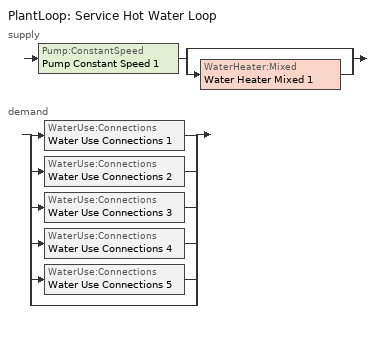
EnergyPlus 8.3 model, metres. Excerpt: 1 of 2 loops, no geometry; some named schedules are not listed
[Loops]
PlantLoop 'Service Hot Water Loop'
 supply: Pump:ConstantSpeed 'Pump Constant Speed 1' > split
  | bypass
  | WaterHeater:Mixed 'Water Heater Mixed 1'
 demand: split
  | WaterUse:Connections 'Water Use Connections 1'
  | WaterUse:Connections 'Water Use Connections 2'
  | WaterUse:Connections 'Water Use Connections 3'
  | WaterUse:Connections 'Water Use Connections 4'
  | WaterUse:Connections 'Water Use Connections 5'
  | bypass
[PlantLoop]
Service Hot Water Loop: Fluid Type=Water; Plant Equipment Operation Scheme=Service Hot Water Loop Operation Scheme List; Maximum Loop Temperature {C}=100; Minimum Loop Temperature {C}=0; Maximum Loop Flow Rate {m3/s}=Autosize; Minimum Loop Flow Rate {m3/s}=0; Plant Loop Volume {m3}=Autocalculate; Load Distribution Scheme=Optimal
[PlantEquipmentOperationSchemes]
Service Hot Water Loop Operation Scheme List: Control Scheme Object Type 1=PlantEquipmentOperation:HeatingLoad; Control Scheme Name 1=Service Hot Water Loop Heating Operation Scheme; Control Scheme Schedule Name 1=Always On Discrete
[PlantEquipmentOperation:HeatingLoad]
Service Hot Water Loop Heating Operation Scheme: Load Range Lower Limit 1 {W}=0; Load Range Upper Limit 1 {W}=1000000000; Range Equipment List Name 1=Service Hot Water Loop Heating Equipment List
[PlantEquipmentList]
Service Hot Water Loop Heating Equipment List: WaterHeater:Mixed, Water Heater Mixed 1
[Sizing:Plant]
Service Hot Water Loop: Loop Type=Heating; Design Loop Exit Temperature {C}=60; Loop Design Temperature Difference {deltaC}=50; Sizing Option=NonCoincident; Zone Timesteps in Averaging Window=1; Coincident Sizing Factor Mode=None
[Pump:ConstantSpeed]
Pump Constant Speed 1: Rated Flow Rate {m3/s}=Autosize; Rated Pump Head {Pa}=0.001; Rated Power Consumption {W}=0.001; Motor Efficiency=0.999; Fraction of Motor Inefficiencies to Fluid Stream=1; Pump Control Type=Intermittent
[WaterHeater:Mixed]
Water Heater Mixed 1: Tank Volume {m3}=0.151416; Setpoint Temperature Schedule=SHW Set Temp; Deadband Temperature Difference {deltaC}=2; Maximum Temperature Limit {C}=100; Heater Control Type=Modulate; Heater Maximum Capacity {W}=11722.8; Heater Minimum Capacity {W}=0; Heater Ignition Minimum Flow Rate {m3/s}=0; Heater Ignition Delay {s}=0; Heater Fuel Type=NaturalGas; Heater Thermal Efficiency=0.78; Off Cycle Parasitic Fuel Consumption Rate {W}=20; Off Cycle Parasitic Fuel Type=NaturalGas; Off Cycle Parasitic Heat Fraction to Tank=0.8; On Cycle Parasitic Fuel Consumption Rate {W}=0; On Cycle Parasitic Fuel Type=NaturalGas; On Cycle Parasitic Heat Fraction to Tank=0; Ambient Temperature Indicator=Zone; Ambient Temperature Schedule=Schedule Ruleset 1; Ambient Temperature Zone=living; Off Cycle Loss Coefficient to Ambient Temperature {W/K}=4.64389; Off Cycle Loss Fraction to Zone=1; On Cycle Loss Coefficient to Ambient Temperature {W/K}=4.64389; On Cycle Loss Fraction to Zone=1; Use Side Effectiveness=1; Source Side Effectiveness=1; Use Side Design Flow Rate {m3/s}=Autosize; Source Side Design Flow Rate {m3/s}=Autosize; Indirect Water Heating Recovery Time {hr}=1.5
[WaterUse:Connections]
Name | Water Use Equipment Name 1
Water Use Connections 1 | dishwasher
Water Use Connections 2 | clothes_washer
Water Use Connections 3 | showers
Water Use Connections 4 | baths
Water Use Connections 5 | sinks
[WaterUse:Equipment] Target Temperature Schedule=Constant 110F Temperature; Zone=living
Name | Peak Flow Rate {m3/s} | Flow Rate Fraction Schedule
dishwasher | 5.26393e-07 | Monthly draw profile for dishwasher
clothes_washer | 4.24113e-07 | Monthly draw profile for clothes_washer
showers | 3.14445e-06 | Monthly draw profile for showers
baths | 9.47766e-07 | Monthly draw profile for baths
sinks | 1.78261e-06 | Monthly draw profile for sinks
[SetpointManager:Scheduled]
Setpoint Manager Scheduled 1: Control Variable=Temperature; Schedule=SHW Temp
[Schedule:Day:Interval]
Schedule Day 1; Schedule Day 102; Schedule Day 27; Schedule Day 52: No, 24:00, 0
Schedule Day 104: No, 01:00, 0.0798259, 02:00, 0.039913, 03:00, 0.039913, 04:00, 0.039913, 05:00, 0.0798259, 06:00, 0.189587, 07:00, 0.458999, 08:00, 0.578738, 09:00, 0.658564, 10:00, 0.578738, 11:00, 0.458999, 12:00, 0.349238, 13:00, 0.309325, 14:00, 0.2295, 15:00, 0.2295, 16:00, 0.2295, 17:00, 0.389151, 18:00, 0.458999, 19:00, 0.768325, 20:00, 0.997824, 21:00, 0.997824, 22:00, 0.768325, 23:00, 0.658564, 24:00, 0.389151
Schedule Day 106: No, 01:00, 0.08, 02:00, 0.04, 03:00, 0.04, 04:00, 0.04, 05:00, 0.08, 06:00, 0.19, 07:00, 0.46, 08:00, 0.58, 09:00, 0.66, 10:00, 0.58, 11:00, 0.46, 12:00, 0.35, 13:00, 0.31, 14:00, 0.23, 15:00, 0.23, 16:00, 0.23, 17:00, 0.39, 18:00, 0.46, 19:00, 0.77, 20:00, 1, 21:00, 1, 22:00, 0.77, 23:00, 0.66, 24:00, 0.39
Schedule Day 108: No, 01:00, 0.0798123, 02:00, 0.0399061, 03:00, 0.0399061, 04:00, 0.0399061, 05:00, 0.0798123, 06:00, 0.189554, 07:00, 0.458921, 08:00, 0.578639, 09:00, 0.658451, 10:00, 0.578639, 11:00, 0.458921, 12:00, 0.349179, 13:00, 0.309273, 14:00, 0.22946, 15:00, 0.22946, 16:00, 0.22946, 17:00, 0.389085, 18:00, 0.458921, 19:00, 0.768193, 20:00, 0.997653, 21:00, 0.997653, 22:00, 0.768193, 23:00, 0.658451, 24:00, 0.389085
Schedule Day 11; Schedule Day 13; Schedule Day 15; Schedule Day 17; Schedule Day 19; Schedule Day 21; Schedule Day 23; Schedule Day 25; Schedule Day 3; Schedule Day 5; Schedule Day 7; Schedule Day 9: No, 01:00, 0.135135, 02:00, 0.0630631, 03:00, 0.045045, 04:00, 0.027027, 05:00, 0.027027, 06:00, 0.0900901, 07:00, 0.18018, 08:00, 0.279279, 09:00, 0.522523, 10:00, 0.585586, 11:00, 0.504505, 12:00, 0.432432, 13:00, 0.369369, 14:00, 0.414414, 15:00, 0.342342, 16:00, 0.324324, 17:00, 0.342342, 18:00, 0.441441, 19:00, 0.783784, 20:00, 1, 21:00, 0.810811, 22:00, 0.603604, 23:00, 0.396396, 24:00, 0.279279
Schedule Day 110: No, 01:00, 0.0792802, 02:00, 0.0396401, 03:00, 0.0396401, 04:00, 0.0396401, 05:00, 0.0792802, 06:00, 0.18829, 07:00, 0.455861, 08:00, 0.574781, 09:00, 0.654061, 10:00, 0.574781, 11:00, 0.455861, 12:00, 0.346851, 13:00, 0.307211, 14:00, 0.22793, 15:00, 0.22793, 16:00, 0.22793, 17:00, 0.386491, 18:00, 0.455861, 19:00, 0.763072, 20:00, 0.991002, 21:00, 0.991002, 22:00, 0.763072, 23:00, 0.654061, 24:00, 0.386491
Schedule Day 112: No, 01:00, 0.0784708, 02:00, 0.0392354, 03:00, 0.0392354, 04:00, 0.0392354, 05:00, 0.0784708, 06:00, 0.186368, 07:00, 0.451207, 08:00, 0.568913, 09:00, 0.647384, 10:00, 0.568913, 11:00, 0.451207, 12:00, 0.34331, 13:00, 0.304074, 14:00, 0.225604, 15:00, 0.225604, 16:00, 0.225604, 17:00, 0.382545, 18:00, 0.451207, 19:00, 0.755282, 20:00, 0.980885, 21:00, 0.980885, 22:00, 0.755282, 23:00, 0.647384, 24:00, 0.382545
Schedule Day 114: No, 01:00, 0.0775404, 02:00, 0.0387702, 03:00, 0.0387702, 04:00, 0.0387702, 05:00, 0.0775404, 06:00, 0.184158, 07:00, 0.445857, 08:00, 0.562168, 09:00, 0.639708, 10:00, 0.562168, 11:00, 0.445857, 12:00, 0.339239, 13:00, 0.300469, 14:00, 0.222929, 15:00, 0.222929, 16:00, 0.222929, 17:00, 0.378009, 18:00, 0.445857, 19:00, 0.746326, 20:00, 0.969254, 21:00, 0.969254, 22:00, 0.746326, 23:00, 0.639708, 24:00, 0.378009
Schedule Day 210: No, 24:00, 22
Schedule Day 26: No, 24:00, 43.3333
Schedule Day 29; Schedule Day 31; Schedule Day 33; Schedule Day 35; Schedule Day 37; Schedule Day 39; Schedule Day 41; Schedule Day 43; Schedule Day 45; Schedule Day 47; Schedule Day 49; Schedule Day 51: No, 01:00, 0.104651, 02:00, 0.0813953, 03:00, 0.0465116, 04:00, 0.0465116, 05:00, 0.0813953, 06:00, 0.127907, 07:00, 0.255814, 08:00, 0.569767, 09:00, 0.848837, 10:00, 1, 11:00, 0.976744, 12:00, 0.872093, 13:00, 0.77907, 14:00, 0.697674, 15:00, 0.604651, 16:00, 0.569767, 17:00, 0.581395, 18:00, 0.569767, 19:00, 0.569767, 20:00, 0.569767, 21:00, 0.569767, 22:00, 0.546512, 23:00, 0.372093, 24:00, 0.197674
Schedule Day 54: No, 01:00, 0.0930719, 02:00, 0.0423054, 03:00, 0.0253833, 04:00, 0.0423054, 05:00, 0.118455, 06:00, 0.439976, 07:00, 0.998408, 08:00, 0.989947, 09:00, 0.803803, 10:00, 0.62612, 11:00, 0.507665, 12:00, 0.397671, 13:00, 0.287677, 14:00, 0.245371, 15:00, 0.211527, 16:00, 0.219988, 17:00, 0.253833, 18:00, 0.329982, 19:00, 0.355366, 20:00, 0.355366, 21:00, 0.355366, 22:00, 0.346904, 23:00, 0.245371, 24:00, 0.177683
Schedule Day 56: No, 01:00, 0.0932203, 02:00, 0.0423729, 03:00, 0.0254237, 04:00, 0.0423729, 05:00, 0.118644, 06:00, 0.440678, 07:00, 1, 08:00, 0.991525, 09:00, 0.805085, 10:00, 0.627119, 11:00, 0.508475, 12:00, 0.398305, 13:00, 0.288136, 14:00, 0.245763, 15:00, 0.211864, 16:00, 0.220339, 17:00, 0.254237, 18:00, 0.330508, 19:00, 0.355932, 20:00, 0.355932, 21:00, 0.355932, 22:00, 0.347458, 23:00, 0.245763, 24:00, 0.177966
Schedule Day 58: No, 01:00, 0.0930603, 02:00, 0.0423001, 03:00, 0.0253801, 04:00, 0.0423001, 05:00, 0.11844, 06:00, 0.439921, 07:00, 0.998283, 08:00, 0.989823, 09:00, 0.803702, 10:00, 0.626042, 11:00, 0.507602, 12:00, 0.397621, 13:00, 0.287641, 14:00, 0.245341, 15:00, 0.211501, 16:00, 0.219961, 17:00, 0.253801, 18:00, 0.329941, 19:00, 0.355321, 20:00, 0.355321, 21:00, 0.355321, 22:00, 0.346861, 23:00, 0.245341, 24:00, 0.177661
Schedule Day 60: No, 01:00, 0.0926066, 02:00, 0.0420939, 03:00, 0.0252563, 04:00, 0.0420939, 05:00, 0.117863, 06:00, 0.437777, 07:00, 0.993416, 08:00, 0.984997, 09:00, 0.799784, 10:00, 0.62299, 11:00, 0.505127, 12:00, 0.395683, 13:00, 0.286239, 14:00, 0.244145, 15:00, 0.21047, 16:00, 0.218888, 17:00, 0.252563, 18:00, 0.328332, 19:00, 0.353589, 20:00, 0.353589, 21:00, 0.353589, 22:00, 0.34517, 23:00, 0.244145, 24:00, 0.176794
Schedule Day 62: No, 01:00, 0.0919165, 02:00, 0.0417802, 03:00, 0.0250681, 04:00, 0.0417802, 05:00, 0.116985, 06:00, 0.434515, 07:00, 0.986014, 08:00, 0.977658, 09:00, 0.793825, 10:00, 0.618348, 11:00, 0.501363, 12:00, 0.392734, 13:00, 0.284106, 14:00, 0.242325, 15:00, 0.208901, 16:00, 0.217257, 17:00, 0.250681, 18:00, 0.325886, 19:00, 0.350954, 20:00, 0.350954, 21:00, 0.350954, 22:00, 0.342598, 23:00, 0.242325, 24:00, 0.175477
Schedule Day 64: No, 01:00, 0.0911232, 02:00, 0.0414196, 03:00, 0.0248518, 04:00, 0.0414196, 05:00, 0.115975, 06:00, 0.430764, 07:00, 0.977504, 08:00, 0.96922, 09:00, 0.786973, 10:00, 0.613011, 11:00, 0.497036, 12:00, 0.389345, 13:00, 0.281654, 14:00, 0.240234, 15:00, 0.207098, 16:00, 0.215382, 17:00, 0.248518, 18:00, 0.323073, 19:00, 0.347925, 20:00, 0.347925, 21:00, 0.347925, 22:00, 0.339641, 23:00, 0.240234, 24:00, 0.173963
Schedule Day 66: No, 01:00, 0.0904538, 02:00, 0.0411153, 03:00, 0.0246692, 04:00, 0.0411153, 05:00, 0.115123, 06:00, 0.4276, 07:00, 0.970322, 08:00, 0.962099, 09:00, 0.781191, 10:00, 0.608507, 11:00, 0.493384, 12:00, 0.386484, 13:00, 0.279584, 14:00, 0.238469, 15:00, 0.205577, 16:00, 0.2138, 17:00, 0.246692, 18:00, 0.3207, 19:00, 0.345369, 20:00, 0.345369, 21:00, 0.345369, 22:00, 0.337146, 23:00, 0.238469, 24:00, 0.172684
Schedule Day 68: No, 01:00, 0.0901656, 02:00, 0.0409844, 03:00, 0.0245906, 04:00, 0.0409844, 05:00, 0.114756, 06:00, 0.426237, 07:00, 0.967231, 08:00, 0.959034, 09:00, 0.778703, 10:00, 0.606568, 11:00, 0.491812, 12:00, 0.385253, 13:00, 0.278694, 14:00, 0.237709, 15:00, 0.204922, 16:00, 0.213119, 17:00, 0.245906, 18:00, 0.319678, 19:00, 0.344269, 20:00, 0.344269, 21:00, 0.344269, 22:00, 0.336072, 23:00, 0.237709, 24:00, 0.172134
Schedule Day 70: No, 01:00, 0.0903888, 02:00, 0.0410858, 03:00, 0.0246515, 04:00, 0.0410858, 05:00, 0.11504, 06:00, 0.427293, 07:00, 0.969626, 08:00, 0.961408, 09:00, 0.780631, 10:00, 0.60807, 11:00, 0.49303, 12:00, 0.386207, 13:00, 0.279384, 14:00, 0.238298, 15:00, 0.205429, 16:00, 0.213646, 17:00, 0.246515, 18:00, 0.320469, 19:00, 0.345121, 20:00, 0.345121, 21:00, 0.345121, 22:00, 0.336904, 23:00, 0.238298, 24:00, 0.17256
Schedule Day 72: No, 01:00, 0.0910217, 02:00, 0.0413735, 03:00, 0.0248241, 04:00, 0.0413735, 05:00, 0.115846, 06:00, 0.430284, 07:00, 0.976414, 08:00, 0.96814, 09:00, 0.786096, 10:00, 0.612328, 11:00, 0.496482, 12:00, 0.388911, 13:00, 0.28134, 14:00, 0.239966, 15:00, 0.206867, 16:00, 0.215142, 17:00, 0.248241, 18:00, 0.322713, 19:00, 0.347537, 20:00, 0.347537, 21:00, 0.347537, 22:00, 0.339263, 23:00, 0.239966, 24:00, 0.173769
Schedule Day 74: No, 01:00, 0.0918134, 02:00, 0.0417334, 03:00, 0.02504, 04:00, 0.0417334, 05:00, 0.116853, 06:00, 0.434027, 07:00, 0.984908, 08:00, 0.976561, 09:00, 0.792934, 10:00, 0.617654, 11:00, 0.500801, 12:00, 0.392294, 13:00, 0.283787, 14:00, 0.242054, 15:00, 0.208667, 16:00, 0.217014, 17:00, 0.2504, 18:00, 0.32552, 19:00, 0.35056, 20:00, 0.35056, 21:00, 0.35056, 22:00, 0.342214, 23:00, 0.242054, 24:00, 0.17528
Schedule Day 76: No, 01:00, 0.0925269, 02:00, 0.0420577, 03:00, 0.0252346, 04:00, 0.0420577, 05:00, 0.117761, 06:00, 0.4374, 07:00, 0.992561, 08:00, 0.984149, 09:00, 0.799096, 10:00, 0.622453, 11:00, 0.504692, 12:00, 0.395342, 13:00, 0.285992, 14:00, 0.243934, 15:00, 0.210288, 16:00, 0.2187, 17:00, 0.252346, 18:00, 0.32805, 19:00, 0.353284, 20:00, 0.353284, 21:00, 0.353284, 22:00, 0.344873, 23:00, 0.243934, 24:00, 0.176642
SHW Set Temp Default: No, 24:00, 51.6667
[Schedule:Week:Daily]
Schedule:Week:Daily {fe4380d7-6dab-4c9d-8d54-eb5fb7a2dfbf}: Schedule Day 26, Schedule Day 26, Schedule Day 26, Schedule Day 26, Schedule Day 26, Schedule Day 26, Schedule Day 26, Schedule Day 26, Schedule Day 26, Schedule Day 26, Schedule Day 26, Schedule Day 26
Schedule:Week:Daily {40300d88-b263-4acd-bde2-3bb32719488c}: Schedule Day 104, Schedule Day 104, Schedule Day 104, Schedule Day 104, Schedule Day 104, Schedule Day 104, Schedule Day 104, Schedule Day 102, Schedule Day 102, Schedule Day 102, Schedule Day 102, Schedule Day 102
Schedule:Week:Daily {b5c15c8c-dfaf-4732-9a66-3e2842a3a913}: Schedule Day 104, Schedule Day 104, Schedule Day 104, Schedule Day 106, Schedule Day 106, Schedule Day 106, Schedule Day 106, Schedule Day 102, Schedule Day 102, Schedule Day 102, Schedule Day 102, Schedule Day 102
Schedule:Week:Daily {86dea56f-ab4c-465a-afe0-38af9ee58829}: Schedule Day 106, Schedule Day 106, Schedule Day 106, Schedule Day 106, Schedule Day 106, Schedule Day 106, Schedule Day 106, Schedule Day 102, Schedule Day 102, Schedule Day 102, Schedule Day 102, Schedule Day 102
Schedule:Week:Daily {f39196e4-f5fa-4b3f-a441-a18e2864e7bf}: Schedule Day 106, Schedule Day 106, Schedule Day 106, Schedule Day 108, Schedule Day 108, Schedule Day 108, Schedule Day 108, Schedule Day 102, Schedule Day 102, Schedule Day 102, Schedule Day 102, Schedule Day 102
Schedule:Week:Daily {5a473062-3025-4ec4-b7e3-3398bddfbdd9}: Schedule Day 108, Schedule Day 108, Schedule Day 108, Schedule Day 108, Schedule Day 108, Schedule Day 108, Schedule Day 108, Schedule Day 102, Schedule Day 102, Schedule Day 102, Schedule Day 102, Schedule Day 102
Schedule:Week:Daily {9be8023f-329d-4ef0-86ed-6e4164cc5c3d}: Schedule Day 108, Schedule Day 108, Schedule Day 108, Schedule Day 108, Schedule Day 108, Schedule Day 108, Schedule Day 110, Schedule Day 102, Schedule Day 102, Schedule Day 102, Schedule Day 102, Schedule Day 102
Schedule:Week:Daily {7259648b-1d79-4de8-bb41-d528d7638567}: Schedule Day 110, Schedule Day 110, Schedule Day 110, Schedule Day 110, Schedule Day 110, Schedule Day 110, Schedule Day 110, Schedule Day 102, Schedule Day 102, Schedule Day 102, Schedule Day 102, Schedule Day 102
Schedule:Week:Daily {3a548eb6-e51b-4279-bf78-fde55983e3f2}: Schedule Day 110, Schedule Day 112, Schedule Day 112, Schedule Day 112, Schedule Day 112, Schedule Day 112, Schedule Day 112, Schedule Day 102, Schedule Day 102, Schedule Day 102, Schedule Day 102, Schedule Day 102
Schedule:Week:Daily {b91dcbdc-2675-4583-9b66-5eee527d0de0}: Schedule Day 112, Schedule Day 112, Schedule Day 112, Schedule Day 112, Schedule Day 112, Schedule Day 112, Schedule Day 112, Schedule Day 102, Schedule Day 102, Schedule Day 102, Schedule Day 102, Schedule Day 102
Schedule:Week:Daily {77d0bfe6-bb6a-409e-b6d4-5dc2cf8917be}: Schedule Day 112, Schedule Day 112, Schedule Day 112, Schedule Day 112, Schedule Day 114, Schedule Day 114, Schedule Day 114, Schedule Day 102, Schedule Day 102, Schedule Day 102, Schedule Day 102, Schedule Day 102
Schedule:Week:Daily {f8e0aecb-5656-40f0-b03e-7e04ca2ed7fd}: Schedule Day 114, Schedule Day 114, Schedule Day 114, Schedule Day 114, Schedule Day 114, Schedule Day 114, Schedule Day 114, Schedule Day 102, Schedule Day 102, Schedule Day 102, Schedule Day 102, Schedule Day 102
Schedule:Week:Daily {2a069926-7c61-47e0-8d7d-7ec2036a80bf}: Schedule Day 114, Schedule Day 114, Schedule Day 114, Schedule Day 114, Schedule Day 114, Schedule Day 114, Schedule Day 116, Schedule Day 102, Schedule Day 102, Schedule Day 102, Schedule Day 102, Schedule Day 102
Schedule:Week:Daily {86cdfd12-df8c-4640-9440-db3ada44f734}: Schedule Day 116, Schedule Day 116, Schedule Day 116, Schedule Day 116, Schedule Day 116, Schedule Day 116, Schedule Day 116, Schedule Day 102, Schedule Day 102, Schedule Day 102, Schedule Day 102, Schedule Day 102
Schedule:Week:Daily {44715b0a-fc32-4be2-8091-074cf29c90b1}: Schedule Day 116, Schedule Day 116, Schedule Day 118, Schedule Day 118, Schedule Day 118, Schedule Day 118, Schedule Day 118, Schedule Day 102, Schedule Day 102, Schedule Day 102, Schedule Day 102, Schedule Day 102
Schedule:Week:Daily {46a22177-f162-4081-8158-a569ba187569}: Schedule Day 118, Schedule Day 118, Schedule Day 118, Schedule Day 118, Schedule Day 118, Schedule Day 118, Schedule Day 118, Schedule Day 102, Schedule Day 102, Schedule Day 102, Schedule Day 102, Schedule Day 102
Schedule:Week:Daily {23b4d154-99dd-454d-8d34-f10b042fff94}: Schedule Day 118, Schedule Day 118, Schedule Day 118, Schedule Day 118, Schedule Day 118, Schedule Day 120, Schedule Day 120, Schedule Day 102, Schedule Day 102, Schedule Day 102, Schedule Day 102, Schedule Day 102
Schedule:Week:Daily {dcd1084f-88f7-4f59-ae33-029c31028b27}: Schedule Day 120, Schedule Day 120, Schedule Day 120, Schedule Day 120, Schedule Day 120, Schedule Day 120, Schedule Day 120, Schedule Day 102, Schedule Day 102, Schedule Day 102, Schedule Day 102, Schedule Day 102
Schedule:Week:Daily {f716a915-eda6-4ad2-a2fd-b06aae51805b}: Schedule Day 122, Schedule Day 122, Schedule Day 122, Schedule Day 122, Schedule Day 122, Schedule Day 122, Schedule Day 122, Schedule Day 102, Schedule Day 102, Schedule Day 102, Schedule Day 102, Schedule Day 102
Schedule:Week:Daily {4a73e150-eba6-4f00-a54b-b5422ba52d4f}: Schedule Day 122, Schedule Day 122, Schedule Day 122, Schedule Day 124, Schedule Day 124, Schedule Day 124, Schedule Day 124, Schedule Day 102, Schedule Day 102, Schedule Day 102, Schedule Day 102, Schedule Day 102
Schedule:Week:Daily {568a7fb9-40e7-4ee7-b9b1-7ec0565984bd}: Schedule Day 124, Schedule Day 124, Schedule Day 124, Schedule Day 124, Schedule Day 124, Schedule Day 124, Schedule Day 124, Schedule Day 102, Schedule Day 102, Schedule Day 102, Schedule Day 102, Schedule Day 102
Schedule:Week:Daily {27e853e9-5da3-4743-b725-e452a262dee6}: Schedule Day 124, Schedule Day 124, Schedule Day 124, Schedule Day 124, Schedule Day 124, Schedule Day 126, Schedule Day 126, Schedule Day 102, Schedule Day 102, Schedule Day 102, Schedule Day 102, Schedule Day 102
Schedule:Week:Daily {2c951370-7a8c-4e48-bde9-5017fac254fa}: Schedule Day 126, Schedule Day 126, Schedule Day 126, Schedule Day 126, Schedule Day 126, Schedule Day 126, Schedule Day 126, Schedule Day 102, Schedule Day 102, Schedule Day 102, Schedule Day 102, Schedule Day 102
Schedule:Week:Daily {4624ad01-0c6b-4e7d-bc4f-162b914e96f7}: Schedule Day 29, Schedule Day 29, Schedule Day 29, Schedule Day 29, Schedule Day 29, Schedule Day 29, Schedule Day 29, Schedule Day 27, Schedule Day 27, Schedule Day 27, Schedule Day 27, Schedule Day 27
Schedule:Week:Daily {5e2ca66f-d289-4c7f-be59-cf88daa5032b}: Schedule Day 29, Schedule Day 29, Schedule Day 29, Schedule Day 31, Schedule Day 31, Schedule Day 31, Schedule Day 31, Schedule Day 27, Schedule Day 27, Schedule Day 27, Schedule Day 27, Schedule Day 27
Schedule:Week:Daily {29994469-af36-4c0b-b104-6d0ff79125eb}: Schedule Day 31, Schedule Day 31, Schedule Day 31, Schedule Day 31, Schedule Day 31, Schedule Day 31, Schedule Day 31, Schedule Day 27, Schedule Day 27, Schedule Day 27, Schedule Day 27, Schedule Day 27
Schedule:Week:Daily {e95b7887-361b-4f4d-a8d9-27f71634ef5d}: Schedule Day 31, Schedule Day 31, Schedule Day 31, Schedule Day 33, Schedule Day 33, Schedule Day 33, Schedule Day 33, Schedule Day 27, Schedule Day 27, Schedule Day 27, Schedule Day 27, Schedule Day 27
Schedule:Week:Daily {c4cd50dd-193c-4f47-8838-04f525b73a89}: Schedule Day 33, Schedule Day 33, Schedule Day 33, Schedule Day 33, Schedule Day 33, Schedule Day 33, Schedule Day 33, Schedule Day 27, Schedule Day 27, Schedule Day 27, Schedule Day 27, Schedule Day 27
Schedule:Week:Daily {d5447444-5af3-41b8-9a80-5ab10d5cdcae}: Schedule Day 33, Schedule Day 33, Schedule Day 33, Schedule Day 33, Schedule Day 33, Schedule Day 33, Schedule Day 35, Schedule Day 27, Schedule Day 27, Schedule Day 27, Schedule Day 27, Schedule Day 27
Schedule:Week:Daily {05fb3007-9c92-417e-9c37-07f58f8e8bca}: Schedule Day 35, Schedule Day 35, Schedule Day 35, Schedule Day 35, Schedule Day 35, Schedule Day 35, Schedule Day 35, Schedule Day 27, Schedule Day 27, Schedule Day 27, Schedule Day 27, Schedule Day 27
Schedule:Week:Daily {11a05a18-7bc7-4dca-9df9-4a0d60a11edc}: Schedule Day 35, Schedule Day 37, Schedule Day 37, Schedule Day 37, Schedule Day 37, Schedule Day 37, Schedule Day 37, Schedule Day 27, Schedule Day 27, Schedule Day 27, Schedule Day 27, Schedule Day 27
Schedule:Week:Daily {42a43791-fd7b-4ee5-ae0b-c9f5f6074fdc}: Schedule Day 37, Schedule Day 37, Schedule Day 37, Schedule Day 37, Schedule Day 37, Schedule Day 37, Schedule Day 37, Schedule Day 27, Schedule Day 27, Schedule Day 27, Schedule Day 27, Schedule Day 27
Schedule:Week:Daily {40a37fdb-4fa7-4e82-a6bd-a780bc2ad6d4}: Schedule Day 37, Schedule Day 37, Schedule Day 37, Schedule Day 37, Schedule Day 39, Schedule Day 39, Schedule Day 39, Schedule Day 27, Schedule Day 27, Schedule Day 27, Schedule Day 27, Schedule Day 27
Schedule:Week:Daily {1ff21fbb-903a-4d52-8d63-8f3d19521d9a}: Schedule Day 39, Schedule Day 39, Schedule Day 39, Schedule Day 39, Schedule Day 39, Schedule Day 39, Schedule Day 39, Schedule Day 27, Schedule Day 27, Schedule Day 27, Schedule Day 27, Schedule Day 27
Schedule:Week:Daily {44759982-e8f1-435e-b1b1-d98cea453212}: Schedule Day 39, Schedule Day 39, Schedule Day 39, Schedule Day 39, Schedule Day 39, Schedule Day 39, Schedule Day 41, Schedule Day 27, Schedule Day 27, Schedule Day 27, Schedule Day 27, Schedule Day 27
Schedule:Week:Daily {ef5ce9bb-0721-46f2-b03e-9e54b6152170}: Schedule Day 41, Schedule Day 41, Schedule Day 41, Schedule Day 41, Schedule Day 41, Schedule Day 41, Schedule Day 41, Schedule Day 27, Schedule Day 27, Schedule Day 27, Schedule Day 27, Schedule Day 27
Schedule:Week:Daily {2879b056-84bf-40a0-a35b-46b696db64aa}: Schedule Day 41, Schedule Day 41, Schedule Day 43, Schedule Day 43, Schedule Day 43, Schedule Day 43, Schedule Day 43, Schedule Day 27, Schedule Day 27, Schedule Day 27, Schedule Day 27, Schedule Day 27
Schedule:Week:Daily {91d11341-0093-4e35-b425-f806dd2a6279}: Schedule Day 43, Schedule Day 43, Schedule Day 43, Schedule Day 43, Schedule Day 43, Schedule Day 43, Schedule Day 43, Schedule Day 27, Schedule Day 27, Schedule Day 27, Schedule Day 27, Schedule Day 27
Schedule:Week:Daily {1671e276-95c1-41dd-b2b4-23acaf2d25a0}: Schedule Day 43, Schedule Day 43, Schedule Day 43, Schedule Day 43, Schedule Day 43, Schedule Day 45, Schedule Day 45, Schedule Day 27, Schedule Day 27, Schedule Day 27, Schedule Day 27, Schedule Day 27
Schedule:Week:Daily {e450d2df-e0a7-42b5-8ef5-0aaf95e36260}: Schedule Day 45, Schedule Day 45, Schedule Day 45, Schedule Day 45, Schedule Day 45, Schedule Day 45, Schedule Day 45, Schedule Day 27, Schedule Day 27, Schedule Day 27, Schedule Day 27, Schedule Day 27
Schedule:Week:Daily {43a9b577-0aa7-4e03-a809-08c163170573}: Schedule Day 47, Schedule Day 47, Schedule Day 47, Schedule Day 47, Schedule Day 47, Schedule Day 47, Schedule Day 47, Schedule Day 27, Schedule Day 27, Schedule Day 27, Schedule Day 27, Schedule Day 27
Schedule:Week:Daily {458c58e3-f3f8-4dfd-a96a-f95c8fad1908}: Schedule Day 47, Schedule Day 47, Schedule Day 47, Schedule Day 49, Schedule Day 49, Schedule Day 49, Schedule Day 49, Schedule Day 27, Schedule Day 27, Schedule Day 27, Schedule Day 27, Schedule Day 27
Schedule:Week:Daily {bc1e07fc-0785-42ea-8322-945f9f729b7c}: Schedule Day 49, Schedule Day 49, Schedule Day 49, Schedule Day 49, Schedule Day 49, Schedule Day 49, Schedule Day 49, Schedule Day 27, Schedule Day 27, Schedule Day 27, Schedule Day 27, Schedule Day 27
Schedule:Week:Daily {29724e56-421e-41d5-97c9-ca176eb6884b}: Schedule Day 49, Schedule Day 49, Schedule Day 49, Schedule Day 49, Schedule Day 49, Schedule Day 51, Schedule Day 51, Schedule Day 27, Schedule Day 27, Schedule Day 27, Schedule Day 27, Schedule Day 27
Schedule:Week:Daily {42fef717-deb7-41c9-a320-98ab326e288c}: Schedule Day 51, Schedule Day 51, Schedule Day 51, Schedule Day 51, Schedule Day 51, Schedule Day 51, Schedule Day 51, Schedule Day 27, Schedule Day 27, Schedule Day 27, Schedule Day 27, Schedule Day 27
Schedule:Week:Daily {9cbe16bf-ca52-408b-9ab3-e90f1ccb463b}: Schedule Day 3, Schedule Day 3, Schedule Day 3, Schedule Day 3, Schedule Day 3, Schedule Day 3, Schedule Day 3, Schedule Day 1, Schedule Day 1, Schedule Day 1, Schedule Day 1, Schedule Day 1
Schedule:Week:Daily {0f7dd1a3-c8a4-450c-bc7e-9f71717d1508}: Schedule Day 3, Schedule Day 3, Schedule Day 3, Schedule Day 5, Schedule Day 5, Schedule Day 5, Schedule Day 5, Schedule Day 1, Schedule Day 1, Schedule Day 1, Schedule Day 1, Schedule Day 1
Schedule:Week:Daily {3b102636-fd79-4cf3-99f2-ff1e3b1a9266}: Schedule Day 5, Schedule Day 5, Schedule Day 5, Schedule Day 5, Schedule Day 5, Schedule Day 5, Schedule Day 5, Schedule Day 1, Schedule Day 1, Schedule Day 1, Schedule Day 1, Schedule Day 1
Schedule:Week:Daily {4367fee0-4cd4-41db-b518-36567dc56629}: Schedule Day 5, Schedule Day 5, Schedule Day 5, Schedule Day 7, Schedule Day 7, Schedule Day 7, Schedule Day 7, Schedule Day 1, Schedule Day 1, Schedule Day 1, Schedule Day 1, Schedule Day 1
Schedule:Week:Daily {1031f9f4-baa3-4af5-8cf5-d57efa9e08b8}: Schedule Day 7, Schedule Day 7, Schedule Day 7, Schedule Day 7, Schedule Day 7, Schedule Day 7, Schedule Day 7, Schedule Day 1, Schedule Day 1, Schedule Day 1, Schedule Day 1, Schedule Day 1
Schedule:Week:Daily {7392d5bd-dd0d-438c-9f00-8228a2609863}: Schedule Day 7, Schedule Day 7, Schedule Day 7, Schedule Day 7, Schedule Day 7, Schedule Day 7, Schedule Day 9, Schedule Day 1, Schedule Day 1, Schedule Day 1, Schedule Day 1, Schedule Day 1
Schedule:Week:Daily {dd4cbdaa-b38a-4336-a389-96352f38adb8}: Schedule Day 9, Schedule Day 9, Schedule Day 9, Schedule Day 9, Schedule Day 9, Schedule Day 9, Schedule Day 9, Schedule Day 1, Schedule Day 1, Schedule Day 1, Schedule Day 1, Schedule Day 1
Schedule:Week:Daily {e0cdb415-a4d0-42a8-9d21-20c318915b59}: Schedule Day 9, Schedule Day 11, Schedule Day 11, Schedule Day 11, Schedule Day 11, Schedule Day 11, Schedule Day 11, Schedule Day 1, Schedule Day 1, Schedule Day 1, Schedule Day 1, Schedule Day 1
Schedule:Week:Daily {54238681-4d79-470a-b121-ac2955e4e72e}: Schedule Day 11, Schedule Day 11, Schedule Day 11, Schedule Day 11, Schedule Day 11, Schedule Day 11, Schedule Day 11, Schedule Day 1, Schedule Day 1, Schedule Day 1, Schedule Day 1, Schedule Day 1
Schedule:Week:Daily {7f7fbf0f-5a8b-44a5-9721-4b72c7575796}: Schedule Day 11, Schedule Day 11, Schedule Day 11, Schedule Day 11, Schedule Day 13, Schedule Day 13, Schedule Day 13, Schedule Day 1, Schedule Day 1, Schedule Day 1, Schedule Day 1, Schedule Day 1
Schedule:Week:Daily {46798296-df67-405a-be75-3900d768307f}: Schedule Day 13, Schedule Day 13, Schedule Day 13, Schedule Day 13, Schedule Day 13, Schedule Day 13, Schedule Day 13, Schedule Day 1, Schedule Day 1, Schedule Day 1, Schedule Day 1, Schedule Day 1
Schedule:Week:Daily {c87236d1-68fe-4823-a3f1-3b93f5243e54}: Schedule Day 13, Schedule Day 13, Schedule Day 13, Schedule Day 13, Schedule Day 13, Schedule Day 13, Schedule Day 15, Schedule Day 1, Schedule Day 1, Schedule Day 1, Schedule Day 1, Schedule Day 1
Schedule:Week:Daily {5035af5a-fcbd-48bd-8eec-12f9e5e360a2}: Schedule Day 15, Schedule Day 15, Schedule Day 15, Schedule Day 15, Schedule Day 15, Schedule Day 15, Schedule Day 15, Schedule Day 1, Schedule Day 1, Schedule Day 1, Schedule Day 1, Schedule Day 1
Schedule:Week:Daily {24655e77-8e35-40a5-b881-cacba34552c8}: Schedule Day 15, Schedule Day 15, Schedule Day 17, Schedule Day 17, Schedule Day 17, Schedule Day 17, Schedule Day 17, Schedule Day 1, Schedule Day 1, Schedule Day 1, Schedule Day 1, Schedule Day 1
Schedule:Week:Daily {155e8769-d91f-4912-8894-c73817c1a665}: Schedule Day 17, Schedule Day 17, Schedule Day 17, Schedule Day 17, Schedule Day 17, Schedule Day 17, Schedule Day 17, Schedule Day 1, Schedule Day 1, Schedule Day 1, Schedule Day 1, Schedule Day 1
Schedule:Week:Daily {2847dbbe-82a3-479e-87eb-80a7b866ce49}: Schedule Day 17, Schedule Day 17, Schedule Day 17, Schedule Day 17, Schedule Day 17, Schedule Day 19, Schedule Day 19, Schedule Day 1, Schedule Day 1, Schedule Day 1, Schedule Day 1, Schedule Day 1
Schedule:Week:Daily {1c2592fd-746d-467a-ae6b-eacbb9bae431}: Schedule Day 19, Schedule Day 19, Schedule Day 19, Schedule Day 19, Schedule Day 19, Schedule Day 19, Schedule Day 19, Schedule Day 1, Schedule Day 1, Schedule Day 1, Schedule Day 1, Schedule Day 1
Schedule:Week:Daily {8ebe1d78-cbb6-46a6-906e-5992084d2b5c}: Schedule Day 21, Schedule Day 21, Schedule Day 21, Schedule Day 21, Schedule Day 21, Schedule Day 21, Schedule Day 21, Schedule Day 1, Schedule Day 1, Schedule Day 1, Schedule Day 1, Schedule Day 1
Schedule:Week:Daily {b2636a2b-4490-4d37-958e-8fdf8601b070}: Schedule Day 21, Schedule Day 21, Schedule Day 21, Schedule Day 23, Schedule Day 23, Schedule Day 23, Schedule Day 23, Schedule Day 1, Schedule Day 1, Schedule Day 1, Schedule Day 1, Schedule Day 1
Schedule:Week:Daily {5ea75be4-8691-421c-8cf9-8f568af58f1a}: Schedule Day 23, Schedule Day 23, Schedule Day 23, Schedule Day 23, Schedule Day 23, Schedule Day 23, Schedule Day 23, Schedule Day 1, Schedule Day 1, Schedule Day 1, Schedule Day 1, Schedule Day 1
Schedule:Week:Daily {6cdd41f1-c461-4e0c-888b-7f594b1959fb}: Schedule Day 23, Schedule Day 23, Schedule Day 23, Schedule Day 23, Schedule Day 23, Schedule Day 25, Schedule Day 25, Schedule Day 1, Schedule Day 1, Schedule Day 1, Schedule Day 1, Schedule Day 1
Schedule:Week:Daily {1a88eb4e-be99-41cc-8020-f029602a8e6e}: Schedule Day 25, Schedule Day 25, Schedule Day 25, Schedule Day 25, Schedule Day 25, Schedule Day 25, Schedule Day 25, Schedule Day 1, Schedule Day 1, Schedule Day 1, Schedule Day 1, Schedule Day 1
Schedule:Week:Daily {1c862077-1642-42a8-93a3-9ecfac97530b}: Schedule Day 54, Schedule Day 54, Schedule Day 54, Schedule Day 54, Schedule Day 54, Schedule Day 54, Schedule Day 54, Schedule Day 52, Schedule Day 52, Schedule Day 52, Schedule Day 52, Schedule Day 52
Schedule:Week:Daily {79ec1c5d-8477-4052-897f-3517a946c3ee}: Schedule Day 54, Schedule Day 54, Schedule Day 54, Schedule Day 56, Schedule Day 56, Schedule Day 56, Schedule Day 56, Schedule Day 52, Schedule Day 52, Schedule Day 52, Schedule Day 52, Schedule Day 52
Schedule:Week:Daily {94e32b02-51c8-408e-b4ca-e3ff3393ab0f}: Schedule Day 56, Schedule Day 56, Schedule Day 56, Schedule Day 56, Schedule Day 56, Schedule Day 56, Schedule Day 56, Schedule Day 52, Schedule Day 52, Schedule Day 52, Schedule Day 52, Schedule Day 52
Schedule:Week:Daily {7d176220-d10d-4283-9c70-6ab52f7a915d}: Schedule Day 56, Schedule Day 56, Schedule Day 56, Schedule Day 58, Schedule Day 58, Schedule Day 58, Schedule Day 58, Schedule Day 52, Schedule Day 52, Schedule Day 52, Schedule Day 52, Schedule Day 52
Schedule:Week:Daily {bd228d25-1cf7-4db9-9dea-4e38f7e2c5e4}: Schedule Day 58, Schedule Day 58, Schedule Day 58, Schedule Day 58, Schedule Day 58, Schedule Day 58, Schedule Day 58, Schedule Day 52, Schedule Day 52, Schedule Day 52, Schedule Day 52, Schedule Day 52
Schedule:Week:Daily {35e13aa8-1049-40ac-b052-85c126004280}: Schedule Day 58, Schedule Day 58, Schedule Day 58, Schedule Day 58, Schedule Day 58, Schedule Day 58, Schedule Day 60, Schedule Day 52, Schedule Day 52, Schedule Day 52, Schedule Day 52, Schedule Day 52
Schedule:Week:Daily {c827a99f-e5e2-47a1-9918-d1665e26ab53}: Schedule Day 60, Schedule Day 60, Schedule Day 60, Schedule Day 60, Schedule Day 60, Schedule Day 60, Schedule Day 60, Schedule Day 52, Schedule Day 52, Schedule Day 52, Schedule Day 52, Schedule Day 52
Schedule:Week:Daily {62f24293-c960-4198-b793-2bd2261dd30c}: Schedule Day 60, Schedule Day 62, Schedule Day 62, Schedule Day 62, Schedule Day 62, Schedule Day 62, Schedule Day 62, Schedule Day 52, Schedule Day 52, Schedule Day 52, Schedule Day 52, Schedule Day 52
Schedule:Week:Daily {1999ae74-8f8e-4bde-8207-0808a2259a9d}: Schedule Day 62, Schedule Day 62, Schedule Day 62, Schedule Day 62, Schedule Day 62, Schedule Day 62, Schedule Day 62, Schedule Day 52, Schedule Day 52, Schedule Day 52, Schedule Day 52, Schedule Day 52
Schedule:Week:Daily {59cfda6f-c182-4715-9f7b-23022b39c03d}: Schedule Day 62, Schedule Day 62, Schedule Day 62, Schedule Day 62, Schedule Day 64, Schedule Day 64, Schedule Day 64, Schedule Day 52, Schedule Day 52, Schedule Day 52, Schedule Day 52, Schedule Day 52
Schedule:Week:Daily {cd0970c1-6145-4120-afa8-3c2c086c11f9}: Schedule Day 64, Schedule Day 64, Schedule Day 64, Schedule Day 64, Schedule Day 64, Schedule Day 64, Schedule Day 64, Schedule Day 52, Schedule Day 52, Schedule Day 52, Schedule Day 52, Schedule Day 52
Schedule:Week:Daily {d73f5304-6723-484b-be9f-ecfc5b95353a}: Schedule Day 64, Schedule Day 64, Schedule Day 64, Schedule Day 64, Schedule Day 64, Schedule Day 64, Schedule Day 66, Schedule Day 52, Schedule Day 52, Schedule Day 52, Schedule Day 52, Schedule Day 52
Schedule:Week:Daily {cbe32070-dc6a-424b-9467-fc6a75f608d1}: Schedule Day 66, Schedule Day 66, Schedule Day 66, Schedule Day 66, Schedule Day 66, Schedule Day 66, Schedule Day 66, Schedule Day 52, Schedule Day 52, Schedule Day 52, Schedule Day 52, Schedule Day 52
Schedule:Week:Daily {0e050fac-53d5-4ba6-8d34-a26138589dcf}: Schedule Day 66, Schedule Day 66, Schedule Day 68, Schedule Day 68, Schedule Day 68, Schedule Day 68, Schedule Day 68, Schedule Day 52, Schedule Day 52, Schedule Day 52, Schedule Day 52, Schedule Day 52
Schedule:Week:Daily {2ee355d8-2cf9-4e63-b077-f1fd7cdfe04b}: Schedule Day 68, Schedule Day 68, Schedule Day 68, Schedule Day 68, Schedule Day 68, Schedule Day 68, Schedule Day 68, Schedule Day 52, Schedule Day 52, Schedule Day 52, Schedule Day 52, Schedule Day 52
Schedule:Week:Daily {153e659c-d8ec-4418-8117-520da00320a0}: Schedule Day 68, Schedule Day 68, Schedule Day 68, Schedule Day 68, Schedule Day 68, Schedule Day 70, Schedule Day 70, Schedule Day 52, Schedule Day 52, Schedule Day 52, Schedule Day 52, Schedule Day 52
Schedule:Week:Daily {cbef85d9-835c-4924-8fe2-98856f53c53a}: Schedule Day 70, Schedule Day 70, Schedule Day 70, Schedule Day 70, Schedule Day 70, Schedule Day 70, Schedule Day 70, Schedule Day 52, Schedule Day 52, Schedule Day 52, Schedule Day 52, Schedule Day 52
Schedule:Week:Daily {1ba9912b-5023-4edc-ab7d-ce6b3cd51537}: Schedule Day 72, Schedule Day 72, Schedule Day 72, Schedule Day 72, Schedule Day 72, Schedule Day 72, Schedule Day 72, Schedule Day 52, Schedule Day 52, Schedule Day 52, Schedule Day 52, Schedule Day 52
Schedule:Week:Daily {4cfac93d-1773-49f3-8aa1-5055569ad8f3}: Schedule Day 72, Schedule Day 72, Schedule Day 72, Schedule Day 74, Schedule Day 74, Schedule Day 74, Schedule Day 74, Schedule Day 52, Schedule Day 52, Schedule Day 52, Schedule Day 52, Schedule Day 52
Schedule:Week:Daily {bdfabe18-f0c0-4ce8-9843-d9a7862f195d}: Schedule Day 74, Schedule Day 74, Schedule Day 74, Schedule Day 74, Schedule Day 74, Schedule Day 74, Schedule Day 74, Schedule Day 52, Schedule Day 52, Schedule Day 52, Schedule Day 52, Schedule Day 52
Schedule:Week:Daily {624d15f7-47e1-48d7-a388-cbacf8671a81}: Schedule Day 74, Schedule Day 74, Schedule Day 74, Schedule Day 74, Schedule Day 74, Schedule Day 76, Schedule Day 76, Schedule Day 52, Schedule Day 52, Schedule Day 52, Schedule Day 52, Schedule Day 52
Schedule:Week:Daily {a89e9dad-1400-46ed-baeb-05f732fcc5f6}: Schedule Day 76, Schedule Day 76, Schedule Day 76, Schedule Day 76, Schedule Day 76, Schedule Day 76, Schedule Day 76, Schedule Day 52, Schedule Day 52, Schedule Day 52, Schedule Day 52, Schedule Day 52
Schedule:Week:Daily {0a2de8ce-486c-4f1b-adc1-3d158e221010}: Schedule Day 154, Schedule Day 154, Schedule Day 154, Schedule Day 154, Schedule Day 154, Schedule Day 154, Schedule Day 154, Schedule Day 152, Schedule Day 152, Schedule Day 152, Schedule Day 152, Schedule Day 152
Schedule:Week:Daily {0b0ef1c9-a3c4-472f-a04d-fbf4365352e8}: Schedule Day 154, Schedule Day 154, Schedule Day 154, Schedule Day 156, Schedule Day 156, Schedule Day 156, Schedule Day 156, Schedule Day 152, Schedule Day 152, Schedule Day 152, Schedule Day 152, Schedule Day 152
Schedule:Week:Daily {f64beb99-6711-4f3b-ba79-a6f8d302229a}: Schedule Day 156, Schedule Day 156, Schedule Day 156, Schedule Day 156, Schedule Day 156, Schedule Day 156, Schedule Day 156, Schedule Day 152, Schedule Day 152, Schedule Day 152, Schedule Day 152, Schedule Day 152
Schedule:Week:Daily {10fd26fd-9d36-4cea-98ec-605375b78500}: Schedule Day 156, Schedule Day 156, Schedule Day 156, Schedule Day 158, Schedule Day 158, Schedule Day 158, Schedule Day 158, Schedule Day 152, Schedule Day 152, Schedule Day 152, Schedule Day 152, Schedule Day 152
Schedule:Week:Daily {bdd357cc-6307-4bd3-a083-b004fe3fec9a}: Schedule Day 158, Schedule Day 158, Schedule Day 158, Schedule Day 158, Schedule Day 158, Schedule Day 158, Schedule Day 158, Schedule Day 152, Schedule Day 152, Schedule Day 152, Schedule Day 152, Schedule Day 152
Schedule:Week:Daily {0f500102-939f-4f25-9035-79ef725c0eed}: Schedule Day 158, Schedule Day 158, Schedule Day 158, Schedule Day 158, Schedule Day 158, Schedule Day 158, Schedule Day 160, Schedule Day 152, Schedule Day 152, Schedule Day 152, Schedule Day 152, Schedule Day 152
Schedule:Week:Daily {61a573ee-5723-47b1-bcb3-7c8124650e6a}: Schedule Day 160, Schedule Day 160, Schedule Day 160, Schedule Day 160, Schedule Day 160, Schedule Day 160, Schedule Day 160, Schedule Day 152, Schedule Day 152, Schedule Day 152, Schedule Day 152, Schedule Day 152
Schedule:Week:Daily {9077274f-f4b2-4373-a8c2-bd3e49c30740}: Schedule Day 160, Schedule Day 162, Schedule Day 162, Schedule Day 162, Schedule Day 162, Schedule Day 162, Schedule Day 162, Schedule Day 152, Schedule Day 152, Schedule Day 152, Schedule Day 152, Schedule Day 152
Schedule:Week:Daily {4c696a24-1c4a-4b7d-b40e-864cc573d6bf}: Schedule Day 162, Schedule Day 162, Schedule Day 162, Schedule Day 162, Schedule Day 162, Schedule Day 162, Schedule Day 162, Schedule Day 152, Schedule Day 152, Schedule Day 152, Schedule Day 152, Schedule Day 152
Schedule:Week:Daily {834adc3f-765f-4822-aa65-93d9e4d4e343}: Schedule Day 162, Schedule Day 162, Schedule Day 162, Schedule Day 162, Schedule Day 164, Schedule Day 164, Schedule Day 164, Schedule Day 152, Schedule Day 152, Schedule Day 152, Schedule Day 152, Schedule Day 152
Schedule:Week:Daily {bf681cad-905e-4db4-9b1d-ab8dd1bbcb24}: Schedule Day 164, Schedule Day 164, Schedule Day 164, Schedule Day 164, Schedule Day 164, Schedule Day 164, Schedule Day 164, Schedule Day 152, Schedule Day 152, Schedule Day 152, Schedule Day 152, Schedule Day 152
Schedule:Week:Daily {7674a0e8-b86d-48ab-8e93-17b950edbe69}: Schedule Day 164, Schedule Day 164, Schedule Day 164, Schedule Day 164, Schedule Day 164, Schedule Day 164, Schedule Day 166, Schedule Day 152, Schedule Day 152, Schedule Day 152, Schedule Day 152, Schedule Day 152
Schedule:Week:Daily {013a6c30-17e8-4272-8a4c-fd4c25027ab6}: Schedule Day 166, Schedule Day 166, Schedule Day 166, Schedule Day 166, Schedule Day 166, Schedule Day 166, Schedule Day 166, Schedule Day 152, Schedule Day 152, Schedule Day 152, Schedule Day 152, Schedule Day 152
Schedule:Week:Daily {5082a7c3-bbab-452a-b880-9aaf9b2d207b}: Schedule Day 166, Schedule Day 166, Schedule Day 168, Schedule Day 168, Schedule Day 168, Schedule Day 168, Schedule Day 168, Schedule Day 152, Schedule Day 152, Schedule Day 152, Schedule Day 152, Schedule Day 152
Schedule:Week:Daily {d751fb48-e7a0-43c3-b23c-e2dae9c3da00}: Schedule Day 168, Schedule Day 168, Schedule Day 168, Schedule Day 168, Schedule Day 168, Schedule Day 168, Schedule Day 168, Schedule Day 152, Schedule Day 152, Schedule Day 152, Schedule Day 152, Schedule Day 152
Schedule:Week:Daily {7ac8c884-ee9c-4f91-8db5-f2af72181583}: Schedule Day 168, Schedule Day 168, Schedule Day 168, Schedule Day 168, Schedule Day 168, Schedule Day 170, Schedule Day 170, Schedule Day 152, Schedule Day 152, Schedule Day 152, Schedule Day 152, Schedule Day 152
Schedule:Week:Daily {e98b6286-8a9c-4804-96a0-033461af9fe9}: Schedule Day 170, Schedule Day 170, Schedule Day 170, Schedule Day 170, Schedule Day 170, Schedule Day 170, Schedule Day 170, Schedule Day 152, Schedule Day 152, Schedule Day 152, Schedule Day 152, Schedule Day 152
Schedule:Week:Daily {ee7944b4-e67b-4d3c-812c-5150fbd49f96}: Schedule Day 172, Schedule Day 172, Schedule Day 172, Schedule Day 172, Schedule Day 172, Schedule Day 172, Schedule Day 172, Schedule Day 152, Schedule Day 152, Schedule Day 152, Schedule Day 152, Schedule Day 152
Schedule:Week:Daily {49b20fcc-c489-4bb0-b485-0659051db08a}: Schedule Day 172, Schedule Day 172, Schedule Day 172, Schedule Day 174, Schedule Day 174, Schedule Day 174, Schedule Day 174, Schedule Day 152, Schedule Day 152, Schedule Day 152, Schedule Day 152, Schedule Day 152
Schedule:Week:Daily {72ea53e5-9868-4bee-9973-e0f0eec59d50}: Schedule Day 174, Schedule Day 174, Schedule Day 174, Schedule Day 174, Schedule Day 174, Schedule Day 174, Schedule Day 174, Schedule Day 152, Schedule Day 152, Schedule Day 152, Schedule Day 152, Schedule Day 152
Schedule:Week:Daily {7cabb6a2-9eeb-4b34-a677-e9f5a56445d4}: Schedule Day 174, Schedule Day 174, Schedule Day 174, Schedule Day 174, Schedule Day 174, Schedule Day 176, Schedule Day 176, Schedule Day 152, Schedule Day 152, Schedule Day 152, Schedule Day 152, Schedule Day 152
Schedule:Week:Daily {cf92af00-7b08-45fc-a925-c3ce60710de6}: Schedule Day 176, Schedule Day 176, Schedule Day 176, Schedule Day 176, Schedule Day 176, Schedule Day 176, Schedule Day 176, Schedule Day 152, Schedule Day 152, Schedule Day 152, Schedule Day 152, Schedule Day 152
Schedule:Week:Daily {d1538b49-ab75-4b71-a6f3-a918b3ba384d}: Schedule Day 210, Schedule Day 210, Schedule Day 210, Schedule Day 210, Schedule Day 210, Schedule Day 210, Schedule Day 210, Schedule Day 210, Schedule Day 210, Schedule Day 210, Schedule Day 210, Schedule Day 210
Schedule:Week:Daily {0810d331-e44a-480b-88d6-436acf374953}: SHW Set Temp Default, SHW Set Temp Default, SHW Set Temp Default, SHW Set Temp Default, SHW Set Temp Default, SHW Set Temp Default, SHW Set Temp Default, SHW Set Temp Default, SHW Set Temp Default, SHW Set Temp Default, SHW Set Temp Default, SHW Set Temp Default
Schedule:Week:Daily {0ce82629-ba25-49dc-af8d-070319dabed6}: HW Temp Default, HW Temp Default, HW Temp Default, HW Temp Default, HW Temp Default, HW Temp Default, HW Temp Default, HW Temp Default, HW Temp Default, HW Temp Default, HW Temp Default, HW Temp Default
[Schedule:Year]
Constant 110F Temperature: Schedule:Week:Daily {fe4380d7-6dab-4c9d-8d54-eb5fb7a2dfbf}, 1, 1, 12, 31
Monthly draw profile for baths: Schedule:Week:Daily {40300d88-b263-4acd-bde2-3bb32719488c}, 1, 1, 1, 28, Schedule:Week:Daily {b5c15c8c-dfaf-4732-9a66-3e2842a3a913}, 1, 29, 2, 4, Schedule:Week:Daily {86dea56f-ab4c-465a-afe0-38af9ee58829}, 2, 5, 2, 25, Schedule:Week:Daily {f39196e4-f5fa-4b3f-a441-a18e2864e7bf}, 2, 26, 3, 4, Schedule:Week:Daily {5a473062-3025-4ec4-b7e3-3398bddfbdd9}, 3, 5, 3, 25, Schedule:Week:Daily {9be8023f-329d-4ef0-86ed-6e4164cc5c3d}, 3, 26, 4, 1, Schedule:Week:Daily {7259648b-1d79-4de8-bb41-d528d7638567}, 4, 2, 4, 29, Schedule:Week:Daily {3a548eb6-e51b-4279-bf78-fde55983e3f2}, 4, 30, 5, 6, Schedule:Week:Daily {b91dcbdc-2675-4583-9b66-5eee527d0de0}, 5, 7, 5, 27, Schedule:Week:Daily {77d0bfe6-bb6a-409e-b6d4-5dc2cf8917be}, 5, 28, 6, 3, Schedule:Week:Daily {f8e0aecb-5656-40f0-b03e-7e04ca2ed7fd}, 6, 4, 6, 24, Schedule:Week:Daily {2a069926-7c61-47e0-8d7d-7ec2036a80bf}, 6, 25, 7, 1, Schedule:Week:Daily {86cdfd12-df8c-4640-9440-db3ada44f734}, 7, 2, 7, 29, Schedule:Week:Daily {44715b0a-fc32-4be2-8091-074cf29c90b1}, 7, 30, 8, 5, Schedule:Week:Daily {46a22177-f162-4081-8158-a569ba187569}, 8, 6, 8, 26, Schedule:Week:Daily {23b4d154-99dd-454d-8d34-f10b042fff94}, 8, 27, 9, 2, Schedule:Week:Daily {dcd1084f-88f7-4f59-ae33-029c31028b27}, 9, 3, 9, 30, Schedule:Week:Daily {f716a915-eda6-4ad2-a2fd-b06aae51805b}, 10, 1, 10, 28, Schedule:Week:Daily {4a73e150-eba6-4f00-a54b-b5422ba52d4f}, 10, 29, 11, 4, Schedule:Week:Daily {568a7fb9-40e7-4ee7-b9b1-7ec0565984bd}, 11, 5, 11, 25, Schedule:Week:Daily {27e853e9-5da3-4743-b725-e452a262dee6}, 11, 26, 12, 2, Schedule:Week:Daily {2c951370-7a8c-4e48-bde9-5017fac254fa}, 12, 3, 12, 31
Monthly draw profile for clothes_washer: Schedule:Week:Daily {4624ad01-0c6b-4e7d-bc4f-162b914e96f7}, 1, 1, 1, 28, Schedule:Week:Daily {5e2ca66f-d289-4c7f-be59-cf88daa5032b}, 1, 29, 2, 4, Schedule:Week:Daily {29994469-af36-4c0b-b104-6d0ff79125eb}, 2, 5, 2, 25, Schedule:Week:Daily {e95b7887-361b-4f4d-a8d9-27f71634ef5d}, 2, 26, 3, 4, Schedule:Week:Daily {c4cd50dd-193c-4f47-8838-04f525b73a89}, 3, 5, 3, 25, Schedule:Week:Daily {d5447444-5af3-41b8-9a80-5ab10d5cdcae}, 3, 26, 4, 1, Schedule:Week:Daily {05fb3007-9c92-417e-9c37-07f58f8e8bca}, 4, 2, 4, 29, Schedule:Week:Daily {11a05a18-7bc7-4dca-9df9-4a0d60a11edc}, 4, 30, 5, 6, Schedule:Week:Daily {42a43791-fd7b-4ee5-ae0b-c9f5f6074fdc}, 5, 7, 5, 27, Schedule:Week:Daily {40a37fdb-4fa7-4e82-a6bd-a780bc2ad6d4}, 5, 28, 6, 3, Schedule:Week:Daily {1ff21fbb-903a-4d52-8d63-8f3d19521d9a}, 6, 4, 6, 24, Schedule:Week:Daily {44759982-e8f1-435e-b1b1-d98cea453212}, 6, 25, 7, 1, Schedule:Week:Daily {ef5ce9bb-0721-46f2-b03e-9e54b6152170}, 7, 2, 7, 29, Schedule:Week:Daily {2879b056-84bf-40a0-a35b-46b696db64aa}, 7, 30, 8, 5, Schedule:Week:Daily {91d11341-0093-4e35-b425-f806dd2a6279}, 8, 6, 8, 26, Schedule:Week:Daily {1671e276-95c1-41dd-b2b4-23acaf2d25a0}, 8, 27, 9, 2, Schedule:Week:Daily {e450d2df-e0a7-42b5-8ef5-0aaf95e36260}, 9, 3, 9, 30, Schedule:Week:Daily {43a9b577-0aa7-4e03-a809-08c163170573}, 10, 1, 10, 28, Schedule:Week:Daily {458c58e3-f3f8-4dfd-a96a-f95c8fad1908}, 10, 29, 11, 4, Schedule:Week:Daily {bc1e07fc-0785-42ea-8322-945f9f729b7c}, 11, 5, 11, 25, Schedule:Week:Daily {29724e56-421e-41d5-97c9-ca176eb6884b}, 11, 26, 12, 2, Schedule:Week:Daily {42fef717-deb7-41c9-a320-98ab326e288c}, 12, 3, 12, 31
Monthly draw profile for dishwasher: Schedule:Week:Daily {9cbe16bf-ca52-408b-9ab3-e90f1ccb463b}, 1, 1, 1, 28, Schedule:Week:Daily {0f7dd1a3-c8a4-450c-bc7e-9f71717d1508}, 1, 29, 2, 4, Schedule:Week:Daily {3b102636-fd79-4cf3-99f2-ff1e3b1a9266}, 2, 5, 2, 25, Schedule:Week:Daily {4367fee0-4cd4-41db-b518-36567dc56629}, 2, 26, 3, 4, Schedule:Week:Daily {1031f9f4-baa3-4af5-8cf5-d57efa9e08b8}, 3, 5, 3, 25, Schedule:Week:Daily {7392d5bd-dd0d-438c-9f00-8228a2609863}, 3, 26, 4, 1, Schedule:Week:Daily {dd4cbdaa-b38a-4336-a389-96352f38adb8}, 4, 2, 4, 29, Schedule:Week:Daily {e0cdb415-a4d0-42a8-9d21-20c318915b59}, 4, 30, 5, 6, Schedule:Week:Daily {54238681-4d79-470a-b121-ac2955e4e72e}, 5, 7, 5, 27, Schedule:Week:Daily {7f7fbf0f-5a8b-44a5-9721-4b72c7575796}, 5, 28, 6, 3, Schedule:Week:Daily {46798296-df67-405a-be75-3900d768307f}, 6, 4, 6, 24, Schedule:Week:Daily {c87236d1-68fe-4823-a3f1-3b93f5243e54}, 6, 25, 7, 1, Schedule:Week:Daily {5035af5a-fcbd-48bd-8eec-12f9e5e360a2}, 7, 2, 7, 29, Schedule:Week:Daily {24655e77-8e35-40a5-b881-cacba34552c8}, 7, 30, 8, 5, Schedule:Week:Daily {155e8769-d91f-4912-8894-c73817c1a665}, 8, 6, 8, 26, Schedule:Week:Daily {2847dbbe-82a3-479e-87eb-80a7b866ce49}, 8, 27, 9, 2, Schedule:Week:Daily {1c2592fd-746d-467a-ae6b-eacbb9bae431}, 9, 3, 9, 30, Schedule:Week:Daily {8ebe1d78-cbb6-46a6-906e-5992084d2b5c}, 10, 1, 10, 28, Schedule:Week:Daily {b2636a2b-4490-4d37-958e-8fdf8601b070}, 10, 29, 11, 4, Schedule:Week:Daily {5ea75be4-8691-421c-8cf9-8f568af58f1a}, 11, 5, 11, 25, Schedule:Week:Daily {6cdd41f1-c461-4e0c-888b-7f594b1959fb}, 11, 26, 12, 2, Schedule:Week:Daily {1a88eb4e-be99-41cc-8020-f029602a8e6e}, 12, 3, 12, 31
Monthly draw profile for showers: Schedule:Week:Daily {1c862077-1642-42a8-93a3-9ecfac97530b}, 1, 1, 1, 28, Schedule:Week:Daily {79ec1c5d-8477-4052-897f-3517a946c3ee}, 1, 29, 2, 4, Schedule:Week:Daily {94e32b02-51c8-408e-b4ca-e3ff3393ab0f}, 2, 5, 2, 25, Schedule:Week:Daily {7d176220-d10d-4283-9c70-6ab52f7a915d}, 2, 26, 3, 4, Schedule:Week:Daily {bd228d25-1cf7-4db9-9dea-4e38f7e2c5e4}, 3, 5, 3, 25, Schedule:Week:Daily {35e13aa8-1049-40ac-b052-85c126004280}, 3, 26, 4, 1, Schedule:Week:Daily {c827a99f-e5e2-47a1-9918-d1665e26ab53}, 4, 2, 4, 29, Schedule:Week:Daily {62f24293-c960-4198-b793-2bd2261dd30c}, 4, 30, 5, 6, Schedule:Week:Daily {1999ae74-8f8e-4bde-8207-0808a2259a9d}, 5, 7, 5, 27, Schedule:Week:Daily {59cfda6f-c182-4715-9f7b-23022b39c03d}, 5, 28, 6, 3, Schedule:Week:Daily {cd0970c1-6145-4120-afa8-3c2c086c11f9}, 6, 4, 6, 24, Schedule:Week:Daily {d73f5304-6723-484b-be9f-ecfc5b95353a}, 6, 25, 7, 1, Schedule:Week:Daily {cbe32070-dc6a-424b-9467-fc6a75f608d1}, 7, 2, 7, 29, Schedule:Week:Daily {0e050fac-53d5-4ba6-8d34-a26138589dcf}, 7, 30, 8, 5, Schedule:Week:Daily {2ee355d8-2cf9-4e63-b077-f1fd7cdfe04b}, 8, 6, 8, 26, Schedule:Week:Daily {153e659c-d8ec-4418-8117-520da00320a0}, 8, 27, 9, 2, Schedule:Week:Daily {cbef85d9-835c-4924-8fe2-98856f53c53a}, 9, 3, 9, 30, Schedule:Week:Daily {1ba9912b-5023-4edc-ab7d-ce6b3cd51537}, 10, 1, 10, 28, Schedule:Week:Daily {4cfac93d-1773-49f3-8aa1-5055569ad8f3}, 10, 29, 11, 4, Schedule:Week:Daily {bdfabe18-f0c0-4ce8-9843-d9a7862f195d}, 11, 5, 11, 25, Schedule:Week:Daily {624d15f7-47e1-48d7-a388-cbacf8671a81}, 11, 26, 12, 2, Schedule:Week:Daily {a89e9dad-1400-46ed-baeb-05f732fcc5f6}, 12, 3, 12, 31
Monthly draw profile for sinks: Schedule:Week:Daily {0a2de8ce-486c-4f1b-adc1-3d158e221010}, 1, 1, 1, 28, Schedule:Week:Daily {0b0ef1c9-a3c4-472f-a04d-fbf4365352e8}, 1, 29, 2, 4, Schedule:Week:Daily {f64beb99-6711-4f3b-ba79-a6f8d302229a}, 2, 5, 2, 25, Schedule:Week:Daily {10fd26fd-9d36-4cea-98ec-605375b78500}, 2, 26, 3, 4, Schedule:Week:Daily {bdd357cc-6307-4bd3-a083-b004fe3fec9a}, 3, 5, 3, 25, Schedule:Week:Daily {0f500102-939f-4f25-9035-79ef725c0eed}, 3, 26, 4, 1, Schedule:Week:Daily {61a573ee-5723-47b1-bcb3-7c8124650e6a}, 4, 2, 4, 29, Schedule:Week:Daily {9077274f-f4b2-4373-a8c2-bd3e49c30740}, 4, 30, 5, 6, Schedule:Week:Daily {4c696a24-1c4a-4b7d-b40e-864cc573d6bf}, 5, 7, 5, 27, Schedule:Week:Daily {834adc3f-765f-4822-aa65-93d9e4d4e343}, 5, 28, 6, 3, Schedule:Week:Daily {bf681cad-905e-4db4-9b1d-ab8dd1bbcb24}, 6, 4, 6, 24, Schedule:Week:Daily {7674a0e8-b86d-48ab-8e93-17b950edbe69}, 6, 25, 7, 1, Schedule:Week:Daily {013a6c30-17e8-4272-8a4c-fd4c25027ab6}, 7, 2, 7, 29, Schedule:Week:Daily {5082a7c3-bbab-452a-b880-9aaf9b2d207b}, 7, 30, 8, 5, Schedule:Week:Daily {d751fb48-e7a0-43c3-b23c-e2dae9c3da00}, 8, 6, 8, 26, Schedule:Week:Daily {7ac8c884-ee9c-4f91-8db5-f2af72181583}, 8, 27, 9, 2, Schedule:Week:Daily {e98b6286-8a9c-4804-96a0-033461af9fe9}, 9, 3, 9, 30, Schedule:Week:Daily {ee7944b4-e67b-4d3c-812c-5150fbd49f96}, 10, 1, 10, 28, Schedule:Week:Daily {49b20fcc-c489-4bb0-b485-0659051db08a}, 10, 29, 11, 4, Schedule:Week:Daily {72ea53e5-9868-4bee-9973-e0f0eec59d50}, 11, 5, 11, 25, Schedule:Week:Daily {7cabb6a2-9eeb-4b34-a677-e9f5a56445d4}, 11, 26, 12, 2, Schedule:Week:Daily {cf92af00-7b08-45fc-a925-c3ce60710de6}, 12, 3, 12, 31
Schedule Ruleset 1: Schedule:Week:Daily {d1538b49-ab75-4b71-a6f3-a918b3ba384d}, 1, 1, 12, 31
SHW Set Temp: Schedule:Week:Daily {0810d331-e44a-480b-88d6-436acf374953}, 1, 1, 12, 31
SHW Temp: Schedule:Week:Daily {0ce82629-ba25-49dc-af8d-070319dabed6}, 1, 1, 12, 31
